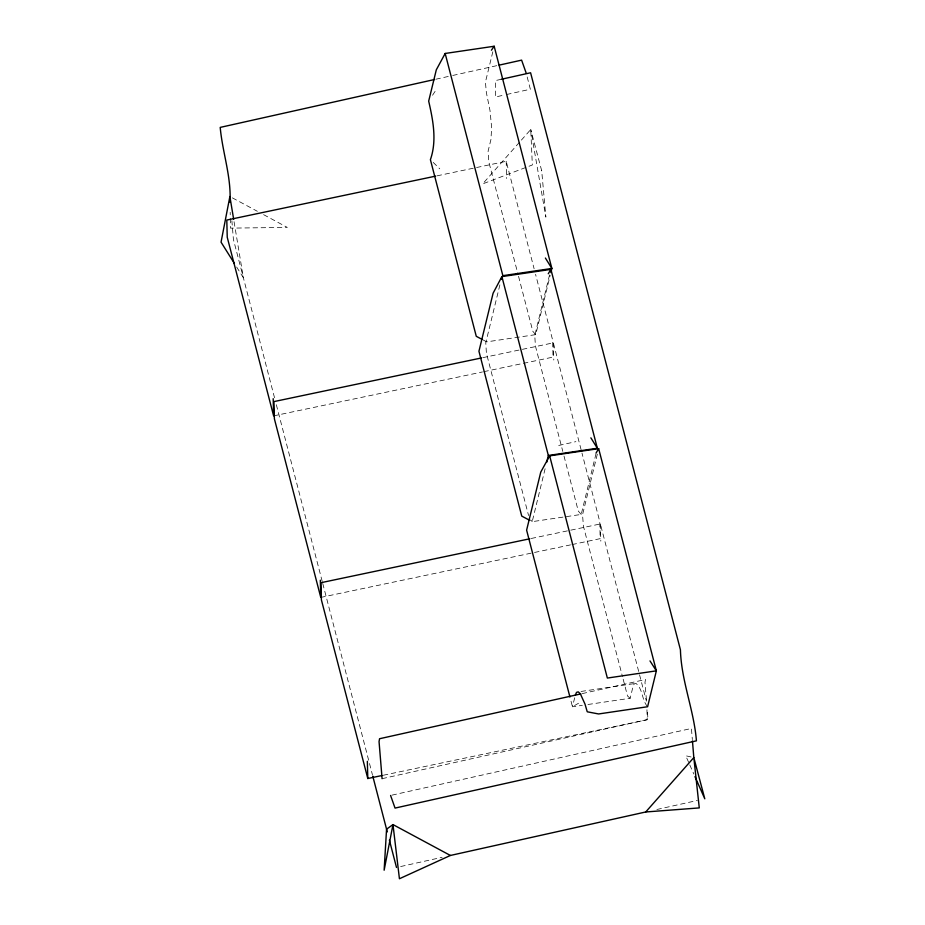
<?xml version="1.0" encoding="UTF-8"?>
<svg xmlns="http://www.w3.org/2000/svg" width="925" height="925" viewBox="0 0 925 925"><rect width="100%" height="100%" fill="white"/><g stroke="black" fill="none" stroke-linecap="round" stroke-linejoin="round"><path stroke-width="0.69" stroke-dasharray="4.62 3.47" d="M492.828 51.777L485.417 82.14L486.365 92.616L490.007 110.549L491.661 127.754L490.921 139.617L488.099 151.18L488.747 161.586L517.283 271.476M499.882 284.877L485.764 342.782L486.411 353.188L528.568 515.537M549.554 274.898L534.766 335.567L535.413 345.962L562.805 451.423M483.243 340.007L486.735 341.857L535.737 334.642L550.19 275.349M596.001 453.77L581.212 514.439L532.21 521.654L545.322 467.888M597.319 454.152L582.53 514.82L583.455 526.325L622.467 676.557M574.668 697.785L572.471 706.781L582.322 705.324M587.953 704.492L630.168 698.271L632.978 686.708L634.226 683.864L635.938 683.367C643.141 689.194 641.673 700.179 647.604 706.735M432.553 95.24L436.415 89.367M519.422 142.323L482.63 183.913L532.337 164.985L530.742 129.523L520.359 141.259M578.53 703.254L572.471 706.781L570.309 698.433M435.848 79.226L451.319 75.781M452.718 75.468L497.708 65.455M501.257 79.296L495.673 80.533L495.418 97.009L505.2 94.824M506.599 94.512L530.349 89.228L526.764 75.353M558.712 445.468L575.882 441.641M582.183 693.611L645.5 679.505L644.979 682.407L646.621 702.364M382.094 778.677L648.02 719.465L647.199 709.487M391.98 795.142L691.426 728.461L692.339 739.561M400.641 866.54L442.104 857.313M656.889 809.491L697.346 800.472M437.062 175.831L475.161 167.83M476.572 167.529L506.206 161.297L534.107 268.747M482.792 357.674L553.347 342.84L581.617 451.689M273.627 415.868L482.468 371.954M483.879 371.653L521.989 363.641M523.4 363.34L553.034 357.108L552.595 339.914L535.563 274.332M531.227 538.477L600.371 523.943L646.402 701.173M320.767 597.411L570.54 544.883M571.951 544.594L600.175 538.651L599.735 521.457L581.975 453.077M383.308 775.254L647.199 719.754L646.91 708.296M581.062 691.449L635.938 683.367M691.125 756.985L685.737 755.771L689.206 763.599M232.383 197.869L257.347 211.293M263.59 214.646L287.305 227.411L230.475 228.128L230.186 212.322M630.168 698.271L627.532 696.028L622.837 677.944M433.212 162.418L439.745 168.801M535.737 334.642L532.812 331.289L517.642 272.863M581.212 514.439L578.298 511.086L563.163 452.811M530.753 519.977L532.21 521.654M236.661 267.036L243.356 277.697L233.898 220.728M689.784 764.906L693.819 774.04M274.528 397.773L233.412 239.413L231.886 220.821M276.344 404.745L322.386 582.056M322.744 583.455L372.417 774.734M600.371 523.943L600.811 541.137M553.347 342.84L553.786 360.033M506.206 161.297L506.646 178.49M541.703 170.767L530.742 129.523L545.866 217.121L541.703 170.767"/><path stroke-width="1.39" d="M501.223 279.362L501.893 276.61L550.907 269.383L597.353 448.255L548.34 455.47L546.663 462.373M550.861 272.597L551.867 268.458L494.17 46.25L445.168 53.465L436.311 69.814L428.68 101.114C433.027 120.181 437.074 140.623 430.403 159.678L476.271 336.307L482.087 339.394M575.292 695.218L576.529 692.362L578.252 691.865L580.333 693.773L584.993 704.087L587.248 711.799L598.602 713.961L647.604 706.735L656.357 670.845L598.66 448.637L549.658 455.863L540.767 472.085L526.614 530.152L569.939 697.045M596.035 453.077L598.66 448.637M548.259 273.754L550.907 269.383M491.418 50.216L494.17 46.25M450.394 855.463L392.975 824.58L384.141 870.217L386.558 829.182L392.975 824.58L399.427 878.75L450.394 855.463L645.719 811.977L693.819 757.587L692.455 740.948M434.438 79.538L220.208 127.396C222.463 152.498 231.423 176.698 229.99 202.263M499.107 65.143L521.607 60.137L526.071 72.774M501.257 79.296L530.592 72.763L680.43 649.801C681.251 680.927 693.981 710.007 696.433 740.832L395.044 808.092L390.581 795.454M580.773 693.923L379.562 738.728L379.053 741.619L382.094 778.677M435.652 176.132L226.798 220.058L227.238 237.251L273.627 415.868L273.187 398.675M481.382 357.975L273.939 401.6L274.378 418.794L320.767 597.411L320.328 580.218M529.817 538.778L320.963 582.704L321.403 599.897L367.792 778.515L381.898 775.543M645.719 811.977L699.277 807.907L693.819 757.587L704.792 798.818L694.976 776.642M529.886 520.417L521.746 516.104L478.942 351.257L493.106 293.19L501.893 276.61L548.34 455.47M649.997 660.901L656.357 670.845L607.355 678.06L549.658 455.863M234.43 263.486L221.052 242.165L229.886 196.516L233.667 219.306M545.392 258.04L551.867 268.458L502.865 275.673L445.168 53.465M590.867 437.837L597.353 448.255M372.775 776.121L387.263 831.91M389.39 840.12L396.501 867.465M367.352 761.321L367.792 778.515"/></g></svg>
